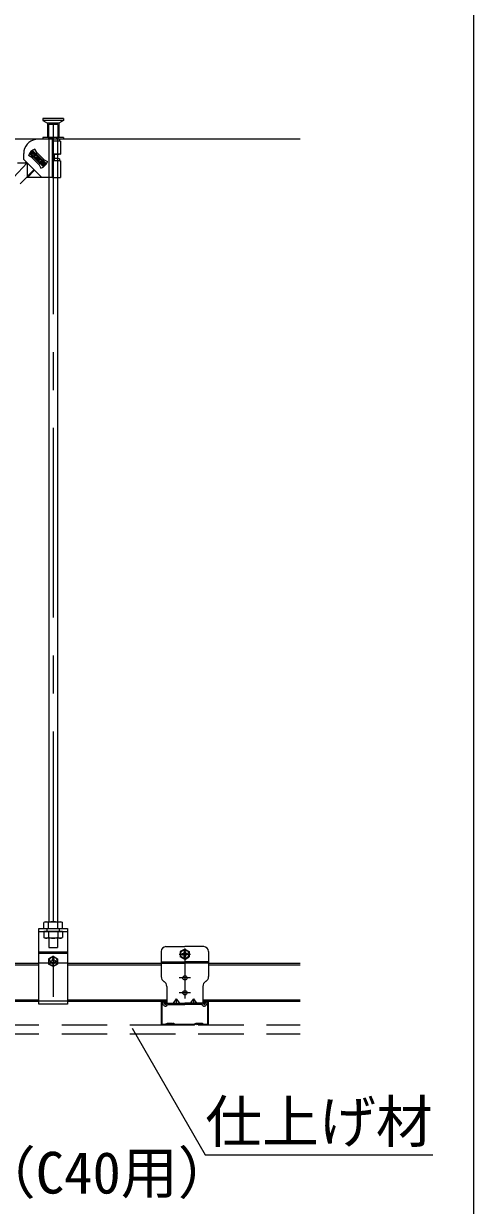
# Model space of a CAD drawing. Units: millimetres at full size, sheet at 1:40; details may follow other scales. Extents: x -7800 to 7800, y -5578 to 5485.
# Drawn here: x -2543 to -2068, y -1281 to -35 of the extents above; entities that cross this region are included whole.
import ezdxf
from ezdxf.enums import TextEntityAlignment as Align

# ---------------------------------------------------------------- set-up
doc = ezdxf.new("R2010")
doc.units = ezdxf.units.MM
doc.header["$LTSCALE"] = 40
for name, pattern in [('CHAIN1', [8, 5, -1, 1, -1]), ('DASHED1', [1.8, 1.2, -0.6]), ('DOUBLE_CHAIN1', [8.8, 5, -1, 0.6, -0.6, 0.6, -1])]:
    doc.linetypes.add(name, pattern=pattern)
for name, color, linetype, lineweight in [('2-0_中心線', 4, 'CHAIN1', 9), ('2-1_吊り材', 4, 'DASHED1', 9), ('2-2_野縁受け', 3, 'Continuous', 18), ('2-3_野縁', 7, 'Continuous', 18), ('2-6_文字', 3, 'Continuous', 18), ('2-9_躯体', 4, 'DASHED1', 9), ('2-A_クリップ', 3, 'Continuous', 18), ('2-C_パネル', 4, 'DASHED1', 9), ('F-2_太線１', 3, 'Continuous', 18)]:
    doc.layers.add(name, color=color, linetype=linetype, lineweight=lineweight)
doc.styles.add('ＭＳ ゴシック', font='')
doc.styles.get('ＭＳ ゴシック').set_extended_font_data('MS Gothic')

msp = doc.modelspace()

# ---------------------------------------------------------------- linework, layer by layer
at = {"layer": '2-0_中心線'}
for p, q in [((-2511.38, -141.16), (-2511.38, -1078.4)), ((-2378.5, -1016.16), (-2366.5, -1016.16)), ((-2372.5, -1010.16), (-2372.5, -1062.76)), ((-2366.5, -1041.16), (-2378.5, -1041.16)), ((-2366.5, -1056.76), (-2378.5, -1056.76))]:
    msp.add_line(p, q, dxfattribs=at)
at = {"layer": '2-1_吊り材', "color": 3, "linetype": 'Continuous', "lineweight": 18}
for p, q in [((-2515.88, -156.26), (-2515.88, -978.14)), ((-2506.88, -156.26), (-2506.88, -981.96))]:
    msp.add_line(p, q, dxfattribs=at)
at = {"layer": '2-1_吊り材', "color": 7, "linetype": 'Continuous', "lineweight": 18}
for p, q in [((-2519.87, -981.96), (-2521.18, -982.72)), ((-2521.18, -988.96), (-2521.18, -982.72)), ((-2519.87, -981.96), (-2515.72, -981.96)), ((-2516.28, -988.96), (-2516.28, -982.72)), ((-2515.88, -978.14), (-2515.88, -981.96)), ((-2515.72, -981.96), (-2502.9, -981.96)), ((-2506.48, -988.96), (-2506.48, -982.72)), ((-2502.9, -981.96), (-2501.58, -982.72)), ((-2501.58, -988.96), (-2501.58, -982.72)), ((-2526.38, -1068.96), (-2526.38, -988.96)), ((-2526.38, -988.96), (-2496.38, -988.96)), ((-2521.18, -988.96), (-2501.58, -988.96)), ((-2496.38, -988.96), (-2496.38, -1068.96)), ((-2526.38, -1013.76), (-2496.38, -1013.76)), ((-2526.38, -1015.14), (-2496.38, -1015.14)), ((-2511.43, -1018.26), (-2516.19, -1021.01)), ((-2516.19, -1021.01), (-2516.19, -1026.51)), ((-2512.03, -1020.82), (-2512.03, -1021.38)), ((-2511.43, -1018.26), (-2506.67, -1021.01)), ((-2510.83, -1020.82), (-2510.83, -1021.38)), ((-2510.83, -1020.82), (-2510.83, -1021.63)), ((-2506.67, -1021.01), (-2506.67, -1026.51)), ((-2514.03, -1027.76), (-2516.19, -1026.51)), ((-2514.37, -1023.16), (-2513.78, -1023.16)), ((-2514.37, -1024.36), (-2513.78, -1024.36)), ((-2512.03, -1026.7), (-2512.03, -1026.14)), ((-2510.83, -1026.7), (-2510.83, -1025.88)), ((-2510.83, -1026.7), (-2510.83, -1026.14)), ((-2508.49, -1023.16), (-2509.08, -1023.16)), ((-2508.49, -1024.36), (-2509.08, -1024.36)), ((-2508.83, -1027.76), (-2506.67, -1026.51)), ((-2496.38, -1068.96), (-2526.38, -1068.96))]:
    msp.add_line(p, q, dxfattribs=at)
at = {"layer": '2-1_吊り材', "color": 7, "lineweight": 18}
for p, q in [((-2526.38, -992.16), (-2496.38, -992.16)), ((-2521.18, -992.16), (-2521.18, -998.4)), ((-2501.58, -992.16), (-2521.18, -992.16)), ((-2518.21, -988.96), (-2518.21, -992.16)), ((-2516.28, -992.16), (-2516.28, -998.4)), ((-2506.48, -992.16), (-2506.48, -998.4)), ((-2505.21, -988.96), (-2505.21, -992.16)), ((-2501.58, -992.16), (-2501.58, -998.4)), ((-2519.87, -999.16), (-2521.18, -998.4)), ((-2502.9, -999.16), (-2519.87, -999.16)), ((-2515.88, -999.16), (-2515.88, -1009.2)), ((-2515.88, -1009.2), (-2506.88, -1009.2)), ((-2506.88, -999.16), (-2506.88, -1009.2)), ((-2502.9, -999.16), (-2501.58, -998.4)), ((-2496.38, -1025.76), (-2526.38, -1025.76)), ((-2511.43, -1029.26), (-2514.03, -1027.76)), ((-2511.43, -1029.26), (-2508.83, -1027.76)), ((-2496.38, -1065.76), (-2526.38, -1065.76))]:
    msp.add_line(p, q, dxfattribs=at)
at = {"layer": '2-1_吊り材', "color": 7, "linetype": 'Continuous', "lineweight": 18}
for centre, radius, start, end in [((-2517.98, -988.73), 6.81, 96.34294, 118.04132), ((-2518.9, -986.84), 4.88, 57.57118, 88.04459), ((-2511.38, -998.17), 16.22, 72.41205, 107.58797), ((-2503.87, -986.84), 4.88, 91.95543, 122.42883), ((-2504.79, -988.73), 6.81, 61.95869, 83.65707), ((-2511.43, -1023.76), 4.4, 294.61987, 245.38013), ((-2513.63, -1021.56), 1.6, 264.363, 6.67345), ((-2511.43, -1023.76), 3, 78.46304, 101.53696), ((-2509.24, -1021.56), 1.6, 173.32655, 275.637), ((-2511.43, -1023.76), 3, 168.46304, 191.51331), ((-2513.63, -1025.96), 1.6, 353.32655, 95.637), ((-2511.43, -1023.76), 3, 258.46304, 281.53696), ((-2509.24, -1025.96), 1.6, 84.363, 186.67345), ((-2511.43, -1023.76), 3, 348.48669, 11.53696)]:
    msp.add_arc(centre, radius, start, end, dxfattribs=at)
at = {"layer": '2-1_吊り材', "color": 7, "lineweight": 18}
for centre, radius, start, end in [((-2517.98, -992.39), 6.81, 241.95869, 263.65707), ((-2518.9, -994.28), 4.88, 271.95543, 302.42883), ((-2511.38, -982.94), 16.22, 252.41205, 287.58797), ((-2503.87, -994.28), 4.88, 237.57118, 268.04459), ((-2504.79, -992.39), 6.81, 276.34294, 298.04132), ((-2511.43, -1023.76), 4.4, 245.38013, 294.61987)]:
    msp.add_arc(centre, radius, start, end, dxfattribs=at)
at = {"layer": '2-2_野縁受け'}
for p, q in [((-2650.5, -1025.76), (-2526.38, -1025.76)), ((-2650.5, -1027.36), (-2526.38, -1027.36)), ((-2496.38, -1025.76), (-2397.5, -1025.76)), ((-2496.38, -1027.36), (-2397.5, -1027.36)), ((-2347.5, -1025.76), (-2250.81, -1025.76)), ((-2347.5, -1027.36), (-2250.81, -1027.36)), ((-2656.5, -1064.16), (-2526.38, -1064.16)), ((-2656.5, -1065.76), (-2526.38, -1065.76)), ((-2496.38, -1064.16), (-2391.5, -1064.16)), ((-2496.38, -1065.76), (-2391.5, -1065.76)), ((-2353.5, -1064.16), (-2250.81, -1064.16)), ((-2353.5, -1065.76), (-2250.81, -1065.76))]:
    msp.add_line(p, q, dxfattribs=at)
at = {"layer": '2-3_野縁'}
for p, q in [((-2397.5, -1067.26), (-2397.5, -1089.26)), ((-2396.7, -1067.26), (-2396.7, -1089.26)), ((-2394.5, -1065.76), (-2396, -1065.76)), ((-2394.5, -1066.56), (-2396, -1066.56)), ((-2393.3, -1068.76), (-2393.3, -1067.76)), ((-2393.3, -1068.76), (-2392.5, -1068.76)), ((-2392.5, -1068.76), (-2392.5, -1067.76)), ((-2352.5, -1067.76), (-2352.5, -1068.76)), ((-2352.5, -1068.76), (-2351.7, -1068.76)), ((-2351.7, -1067.76), (-2351.7, -1068.76)), ((-2349, -1065.76), (-2350.5, -1065.76)), ((-2349, -1066.56), (-2350.5, -1066.56)), ((-2348.3, -1089.26), (-2348.3, -1067.26)), ((-2347.5, -1089.26), (-2347.5, -1067.26)), ((-2396, -1089.96), (-2392.92, -1089.96)), ((-2396, -1090.76), (-2392.69, -1090.76)), ((-2391.26, -1089.23), (-2392.81, -1089.93)), ((-2392.69, -1090.76), (-2390.93, -1089.96)), ((-2390.58, -1090.02), (-2390.65, -1089.97)), ((-2390.16, -1089.33), (-2390.23, -1089.29)), ((-2389.85, -1089.33), (-2389.78, -1089.29)), ((-2389.43, -1090.02), (-2389.36, -1089.97)), ((-2388.98, -1090.02), (-2389.05, -1089.97)), ((-2388.56, -1089.33), (-2388.63, -1089.29)), ((-2388.25, -1089.33), (-2388.18, -1089.29)), ((-2387.83, -1090.02), (-2387.76, -1089.97)), ((-2387.38, -1090.02), (-2387.45, -1089.97)), ((-2386.96, -1089.33), (-2387.03, -1089.29)), ((-2386.65, -1089.33), (-2386.58, -1089.29)), ((-2386.23, -1090.02), (-2386.16, -1089.97)), ((-2385.78, -1090.02), (-2385.85, -1089.97)), ((-2385.36, -1089.33), (-2385.43, -1089.29)), ((-2385.05, -1089.33), (-2384.98, -1089.29)), ((-2384.63, -1090.02), (-2384.56, -1089.97)), ((-2384.28, -1089.96), (-2382.51, -1090.76)), ((-2383.95, -1089.23), (-2382.4, -1089.93)), ((-2382.51, -1090.76), (-2362.49, -1090.76)), ((-2382.28, -1089.96), (-2362.72, -1089.96)), ((-2361.06, -1089.23), (-2362.61, -1089.93)), ((-2360.73, -1089.96), (-2362.49, -1090.76)), ((-2360.38, -1090.02), (-2360.45, -1089.97)), ((-2359.96, -1089.33), (-2360.03, -1089.29)), ((-2359.65, -1089.33), (-2359.58, -1089.29)), ((-2359.23, -1090.02), (-2359.16, -1089.97)), ((-2358.78, -1090.02), (-2358.85, -1089.97)), ((-2358.36, -1089.33), (-2358.43, -1089.29)), ((-2358.05, -1089.33), (-2357.98, -1089.29)), ((-2357.63, -1090.02), (-2357.56, -1089.97)), ((-2357.18, -1090.02), (-2357.25, -1089.97)), ((-2356.76, -1089.33), (-2356.83, -1089.29)), ((-2356.45, -1089.33), (-2356.38, -1089.29)), ((-2356.03, -1090.02), (-2355.96, -1089.97)), ((-2355.58, -1090.02), (-2355.65, -1089.97)), ((-2355.16, -1089.33), (-2355.23, -1089.29)), ((-2354.85, -1089.33), (-2354.78, -1089.29)), ((-2354.43, -1090.02), (-2354.36, -1089.97)), ((-2352.31, -1090.76), (-2354.08, -1089.96)), ((-2353.75, -1089.23), (-2352.2, -1089.93)), ((-2352.31, -1090.76), (-2349, -1090.76)), ((-2352.08, -1089.96), (-2349, -1089.96))]:
    msp.add_line(p, q, dxfattribs=at)
for centre, radius, start, end in [((-2396, -1067.26), 1.5, 90, 180), ((-2396, -1067.26), 0.7, 90, 180), ((-2394.5, -1067.76), 2, 0, 90), ((-2394.5, -1067.76), 1.2, 0, 90), ((-2350.5, -1067.76), 2, 90, 180), ((-2350.5, -1067.76), 1.2, 90, 180), ((-2349, -1067.26), 1.5, 0, 90), ((-2349, -1067.26), 0.7, 0, 90), ((-2396, -1089.26), 1.5, 180, 270), ((-2396, -1089.26), 0.7, 180, 270), ((-2392.93, -1089.66), 0.3, 270, 294.44652), ((-2392.93, -1089.66), 1.1, 270, 294.44652), ((-2390.8, -1090.23), 1.1, 58.52405, 114.44652), ((-2390.8, -1090.23), 0.3, 58.52405, 114.44652), ((-2390, -1089.08), 1.1, 238.52405, 301.47594), ((-2390, -1089.08), 0.3, 238.52405, 301.47594), ((-2389.2, -1090.23), 1.1, 58.52405, 121.47594), ((-2389.2, -1090.23), 0.3, 58.52405, 121.47594), ((-2388.4, -1089.08), 1.1, 238.52405, 301.47594), ((-2388.4, -1089.08), 0.3, 238.52405, 301.47594), ((-2387.6, -1090.23), 1.1, 90, 121.47594), ((-2387.6, -1090.23), 0.3, 90, 121.47594), ((-2387.6, -1090.23), 1.1, 58.52405, 90), ((-2387.6, -1090.23), 0.3, 58.52405, 90), ((-2386.8, -1089.08), 1.1, 238.52405, 301.47594), ((-2386.8, -1089.08), 0.3, 238.52405, 301.47594), ((-2386, -1090.23), 1.1, 58.52405, 121.47594), ((-2386, -1090.23), 0.3, 58.52405, 121.47594), ((-2385.2, -1089.08), 1.1, 238.52405, 301.47594), ((-2385.2, -1089.08), 0.3, 238.52405, 301.47594), ((-2384.4, -1090.23), 1.1, 65.55347, 121.47594), ((-2384.4, -1090.23), 0.3, 65.55347, 121.47594), ((-2382.27, -1089.66), 1.1, 245.55347, 269.61594), ((-2382.27, -1089.66), 0.3, 245.55347, 270), ((-2362.73, -1089.66), 0.3, 270, 294.44652), ((-2362.73, -1089.66), 1.1, 270.38405, 294.44652), ((-2360.6, -1090.23), 1.1, 58.52405, 114.44652), ((-2360.6, -1090.23), 0.3, 58.52405, 114.44652), ((-2359.8, -1089.08), 1.1, 238.52405, 301.47594), ((-2359.8, -1089.08), 0.3, 238.52405, 301.47594), ((-2359, -1090.23), 1.1, 58.52405, 121.47594), ((-2359, -1090.23), 0.3, 58.52405, 121.47594), ((-2358.2, -1089.08), 1.1, 238.52405, 301.47594), ((-2358.2, -1089.08), 0.3, 238.52405, 301.47594), ((-2357.4, -1090.23), 1.1, 90, 121.47594), ((-2357.4, -1090.23), 0.3, 90, 121.47594), ((-2357.4, -1090.23), 1.1, 58.52405, 90), ((-2357.4, -1090.23), 0.3, 58.52405, 90), ((-2356.6, -1089.08), 1.1, 238.52405, 301.47594), ((-2356.6, -1089.08), 0.3, 238.52405, 301.47594), ((-2355.8, -1090.23), 1.1, 58.52405, 121.47594), ((-2355.8, -1090.23), 0.3, 58.52405, 121.47594), ((-2355, -1089.08), 1.1, 238.52405, 301.47594), ((-2355, -1089.08), 0.3, 238.52405, 301.47594), ((-2354.2, -1090.23), 1.1, 65.55347, 121.47594), ((-2354.2, -1090.23), 0.3, 65.55347, 121.47594), ((-2352.07, -1089.66), 1.1, 245.55347, 270), ((-2352.07, -1089.66), 0.3, 245.55347, 270), ((-2349, -1089.26), 1.5, 270, 0), ((-2349, -1089.26), 0.7, 270, 0)]:
    msp.add_arc(centre, radius, start, end, dxfattribs=at)
at = {"layer": '2-6_文字'}
for p, q in [((-2527.43, -156.57), (-2548.93, -156.57)), ((-2511.93, -156.57), (-2527.43, -156.57)), ((-2511.93, -156.26), (-2515.93, -156.26)), ((-2511.93, -156.26), (-2508.28, -156.26)), ((-2511.93, -195.29), (-2511.93, -158.22)), ((-2508.28, -156.26), (-2506.29, -156.26)), ((-2506.93, -158.78), (-2506.93, -158.78)), ((-2504.73, -156.57), (-2504.73, -158.4)), ((-2503.73, -158.57), (-2503.73, -172.38)), ((-2542.45, -178.03), (-2542.45, -171.57)), ((-2534.01, -175.87), (-2537.44, -173.89)), ((-2533.17, -168.46), (-2536.28, -171.71)), ((-2534.87, -171.68), (-2536.28, -171.71)), ((-2536.28, -171.71), (-2521.7, -185.69)), ((-2528.35, -170.9), (-2533.71, -176.3)), ((-2531.04, -173.61), (-2533.5, -171.26)), ((-2533.14, -169.87), (-2533.17, -168.46)), ((-2518.59, -182.44), (-2533.17, -168.46)), ((-2520, -182.47), (-2533.14, -169.87)), ((-2528.64, -170.49), (-2530.62, -167.07)), ((-2528.64, -170.49), (-2520.86, -178.27)), ((-2510.43, -172.03), (-2510.48, -179.03)), ((-2538.77, -181.67), (-2553.32, -196.84)), ((-2548.93, -181.52), (-2538.94, -181.52)), ((-2542.44, -178.05), (-2523.33, -197.15)), ((-2540.87, -181.52), (-2539.86, -180.62)), ((-2538.94, -181.52), (-2538.94, -197.15)), ((-2534.01, -175.87), (-2526.24, -183.65)), ((-2527.44, -177.07), (-2529.24, -175.34)), ((-2527.44, -177.07), (-2529.17, -178.88)), ((-2527.44, -177.07), (-2525.71, -175.27)), ((-2527.44, -177.07), (-2525.63, -178.8)), ((-2521.27, -177.74), (-2526.41, -183.35)), ((-2526.24, -183.65), (-2524.26, -187.08)), ((-2523.83, -180.53), (-2521.37, -182.89)), ((-2521.73, -184.27), (-2520, -182.47)), ((-2521.73, -184.27), (-2521.7, -185.69)), ((-2521.7, -185.69), (-2518.59, -182.44)), ((-2520.86, -178.27), (-2517.43, -180.25)), ((-2520, -182.47), (-2518.59, -182.44)), ((-2504.73, -177.17), (-2504.73, -179.21)), ((-2503.73, -179.38), (-2503.73, -196.83)), ((-2531.74, -188.78), (-2546.1, -203.76)), ((-2511.93, -197.15), (-2538.94, -197.15)), ((-2538.41, -197.15), (-2531.25, -189.23)), ((-2511.93, -197.15), (-2511.93, -195.29))]:
    msp.add_line(p, q, dxfattribs=at)
at = {"layer": '2-6_文字', "linetype": 'DASHED1'}
for p, q in [((-2515.93, -156.26), (-2515.93, -181.26)), ((-2506.93, -156.26), (-2506.93, -181.26)), ((-2506.93, -156.8), (-2506.93, -171.28)), ((-2529.32, -172.15), (-2532.43, -175.4)), ((-2528.7, -172.75), (-2531.81, -176)), ((-2523.06, -178.15), (-2526.18, -181.4)), ((-2522.44, -178.75), (-2525.56, -181.99)), ((-2506.93, -177.39), (-2506.94, -197.08)), ((-2541.27, -195.26), (-2541.27, -195.26))]:
    msp.add_line(p, q, dxfattribs=at)
at = {"layer": '2-6_文字', "color": 7}
for p, q in [((-2428.14, -1094.26), (-2351, -1227.87)), ((-2351, -1227.87), (-2111, -1227.87))]:
    msp.add_line(p, q, dxfattribs=at)
at = {"layer": '2-6_文字'}
for points in [[(-2511.93, -158.22), (-2511.93, -156.57), (-2511.93, -156.26)], [(-2511.93, -158.22), (-2510.51, -158.22), (-2509.13, -158.24), (-2507.83, -158.27), (-2506.66, -158.3), (-2505.65, -158.35), (-2504.83, -158.4), (-2504.23, -158.45), (-2503.86, -158.51), (-2503.73, -158.57)], [(-2506.93, -156.8), (-2507.45, -156.5), (-2507.83, -156.28)], [(-2533.14, -169.87), (-2534.87, -171.68), (-2521.73, -184.27)], [(-2510.41, -172.03), (-2509.04, -172.04), (-2507.75, -172.07), (-2506.59, -172.11), (-2505.59, -172.15), (-2504.78, -172.2), (-2504.19, -172.26), (-2503.84, -172.32), (-2503.73, -172.38), (-2503.87, -172.44), (-2504.26, -172.5), (-2504.88, -172.56), (-2505.71, -172.61), (-2506.74, -172.65), (-2507.92, -172.69), (-2509.22, -172.72), (-2510.42, -172.73)], [(-2510.41, -172.17), (-2509.61, -172.18), (-2508.87, -172.21), (-2508.23, -172.23), (-2507.71, -172.26), (-2507.31, -172.3), (-2507.05, -172.33), (-2506.94, -172.37), (-2506.98, -172.41), (-2507.17, -172.44), (-2507.5, -172.48), (-2507.97, -172.51), (-2508.57, -172.54), (-2509.26, -172.56), (-2510.03, -172.58), (-2510.42, -172.59)], [(-2510.46, -179.03), (-2509.09, -179.05), (-2507.79, -179.08), (-2506.63, -179.11), (-2505.62, -179.16), (-2504.81, -179.21), (-2504.21, -179.26), (-2503.85, -179.32), (-2503.73, -179.38)], [(-2506.93, -177.39), (-2507.45, -177.09), (-2507.83, -176.87)]]:
    msp.add_lwpolyline(points, dxfattribs=at)
at = {"layer": '2-6_文字', "linetype": 'DOUBLE_CHAIN1'}
msp.add_lwpolyline([(-2511.93, -197.15), (-2510.51, -197.15), (-2509.13, -197.13), (-2507.83, -197.1), (-2506.66, -197.07), (-2505.65, -197.02), (-2504.83, -196.97), (-2504.23, -196.92), (-2503.74, -196.83)], dxfattribs=at)
at = {"layer": '2-6_文字'}
for centre, radius, start, end in [((-2527.45, -171.57), 15, 90.00002, 169.45277), ((-2510.11, -197.1), 40.88, 82.44598, 87.4412), ((-2527.45, -171.57), 15, 169.45277, 180), ((-2527.44, -177.07), 10.5, 107.62612, 162.37332), ((-2527.44, -177.07), 10.5, 287.62618, 342.37419), ((-2509.24, -207.71), 30.86, 81.60167, 92.24353)]:
    msp.add_arc(centre, radius, start, end, dxfattribs=at)
at = {"layer": '2-9_躯体'}
for p, q in [((-2500.43, -134.76), (-2522.43, -134.76)), ((-2500.43, -136.76), (-2522.43, -136.76)), ((-2517.43, -139.76), (-2517.43, -154.76)), ((-2505.43, -139.76), (-2517.43, -139.76)), ((-2516.43, -141.26), (-2516.43, -156.26)), ((-2516.43, -141.26), (-2515.93, -141.26)), ((-2506.43, -141.26), (-2515.93, -141.26)), ((-2506.43, -141.26), (-2506.43, -156.26)), ((-2505.43, -139.76), (-2505.43, -154.76)), ((-2522.43, -154.76), (-2522.43, -156.26)), ((-2500.43, -154.76), (-2522.43, -154.76)), ((-2500.43, -154.76), (-2500.43, -156.26))]:
    msp.add_line(p, q, dxfattribs=at)
at = {"layer": '2-9_躯体', "color": 7, "linetype": 'Continuous', "lineweight": 18}
msp.add_line((-4590.39, -156.26), (-2250.81, -156.26), dxfattribs=at)
at = {"layer": '2-9_躯体'}
for points in [[(-2522.43, -134.76), (-2522.43, -136.76), (-2517.43, -139.76)], [(-2500.43, -134.76), (-2500.43, -136.76), (-2505.43, -139.76)]]:
    msp.add_lwpolyline(points, dxfattribs=at)
at = {"layer": '2-A_クリップ'}
for p, q in [((-2392.5, -1008.16), (-2372.5, -1008.16)), ((-2352.5, -1008.16), (-2372.5, -1008.16)), ((-2397.5, -1013.16), (-2397.5, -1039.76)), ((-2372.55, -1010.66), (-2377.31, -1013.41)), ((-2377.31, -1013.41), (-2377.31, -1018.91)), ((-2372.55, -1021.66), (-2377.31, -1018.91)), ((-2375.49, -1015.56), (-2374.9, -1015.56)), ((-2375.49, -1016.76), (-2374.9, -1016.76)), ((-2373.15, -1013.22), (-2373.15, -1013.78)), ((-2373.15, -1019.1), (-2373.15, -1018.54)), ((-2372.55, -1010.66), (-2367.79, -1013.41)), ((-2372.55, -1021.66), (-2367.79, -1018.91)), ((-2371.95, -1013.22), (-2371.95, -1014.03)), ((-2371.95, -1013.22), (-2371.95, -1013.78)), ((-2371.95, -1019.1), (-2371.95, -1018.28)), ((-2371.95, -1019.1), (-2371.95, -1018.54)), ((-2369.61, -1015.56), (-2370.2, -1015.56)), ((-2369.61, -1016.76), (-2370.2, -1016.76)), ((-2367.79, -1013.41), (-2367.79, -1018.91)), ((-2347.5, -1013.16), (-2347.5, -1039.76)), ((-2397.5, -1024.16), (-2372.5, -1024.16)), ((-2347.5, -1024.16), (-2372.5, -1024.16)), ((-2394.59, -1044.91), (-2394.42, -1045.01)), ((-2350.42, -1044.91), (-2350.59, -1045.01)), ((-2391.5, -1050.16), (-2391.5, -1067.76)), ((-2353.5, -1050.16), (-2353.5, -1067.76)), ((-2394.9, -1066.37), (-2396.33, -1067.08)), ((-2395, -1069.75), (-2396.33, -1067.08)), ((-2393.57, -1069.04), (-2394.9, -1066.37)), ((-2392.75, -1069.15), (-2391.5, -1067.76)), ((-2391.56, -1070.22), (-2390.79, -1069.36)), ((-2391.5, -1067.76), (-2372.5, -1067.76)), ((-2390.79, -1069.36), (-2372.5, -1069.36)), ((-2381.5, -1063.29), (-2384.75, -1067.76)), ((-2381.5, -1063.29), (-2381.5, -1067.76)), ((-2381.5, -1063.29), (-2378.25, -1067.76)), ((-2353.5, -1067.76), (-2372.5, -1067.76)), ((-2354.22, -1069.36), (-2372.5, -1069.36)), ((-2363.5, -1063.29), (-2366.75, -1067.76)), ((-2363.5, -1063.29), (-2360.25, -1067.76)), ((-2363.5, -1063.29), (-2363.5, -1067.76)), ((-2353.45, -1070.22), (-2354.22, -1069.36)), ((-2352.25, -1069.15), (-2353.5, -1067.76)), ((-2351.43, -1069.04), (-2350.1, -1066.37)), ((-2350.1, -1066.37), (-2348.67, -1067.08)), ((-2350, -1069.75), (-2348.67, -1067.08))]:
    msp.add_line(p, q, dxfattribs=at)
at = {"layer": '2-A_クリップ', "linetype": 'DASHED1'}
for p in [(-2397.5, -1025.76), (-2347.5, -1025.76)]:
    msp.add_line(p, (-2372.5, -1025.76), dxfattribs=at)
at = {"layer": '2-A_クリップ'}
for centre, radius in [((-2372.55, -1016.16), 4.4), ((-2372.5, -1041.16), 2.25), ((-2372.5, -1056.76), 2.25)]:
    msp.add_circle(centre, radius, dxfattribs=at)
for centre, radius, start, end in [((-2392.5, -1013.16), 5, 90, 180), ((-2352.5, -1013.16), 5, 0, 90), ((-2372.55, -1016.16), 3, 168.46303, 191.51331), ((-2374.74, -1013.96), 1.6, 264.36299, 6.67345), ((-2374.74, -1018.36), 1.6, 353.32654, 95.63699), ((-2372.55, -1016.16), 3, 78.46303, 101.53696), ((-2372.55, -1016.16), 3, 258.46303, 281.53696), ((-2370.36, -1013.96), 1.6, 173.32654, 275.63699), ((-2370.36, -1018.36), 1.6, 84.36299, 186.67345), ((-2372.55, -1016.16), 3, 348.48668, 11.53696), ((-2391.5, -1039.76), 6, 180, 239.03689), ((-2397.5, -1050.16), 6, 0, 59.03689), ((-2347.5, -1050.16), 6, 120.96311, 180), ((-2353.5, -1039.76), 6, 300.96311, 0), ((-2393.12, -1068.82), 2.1, 206.5, 318.15813), ((-2393.12, -1068.82), 0.5, 206.5, 318.15813), ((-2351.88, -1068.82), 2.1, 221.84187, 333.5), ((-2351.88, -1068.82), 0.5, 221.84187, 333.5)]:
    msp.add_arc(centre, radius, start, end, dxfattribs=at)
at = {"layer": '2-C_パネル'}
for p, q in [((-4590.39, -1090.76), (-2250.81, -1090.76)), ((-4590.39, -1100.26), (-2250.81, -1100.26))]:
    msp.add_line(p, q, dxfattribs=at)
at = {"layer": 'F-2_太線１'}
msp.add_line((-2068.18, 1696.25), (-2068.18, -4783.77), dxfattribs=at)

# ---------------------------------------------------------------- texts
at = {"layer": '2-6_文字', "color": 7, "style": 'ＭＳ ゴシック'}
for s, p in [('仕上げ材', (-2351, -1227.87)), ('：耐風圧Wクリップ（C40用）', (-3099.71, -1281.76))]:
    msp.add_text(s, height=43.99, dxfattribs=at).set_placement(p, align=Align.BOTTOM_LEFT)

doc.saveas('drawing.dxf')
